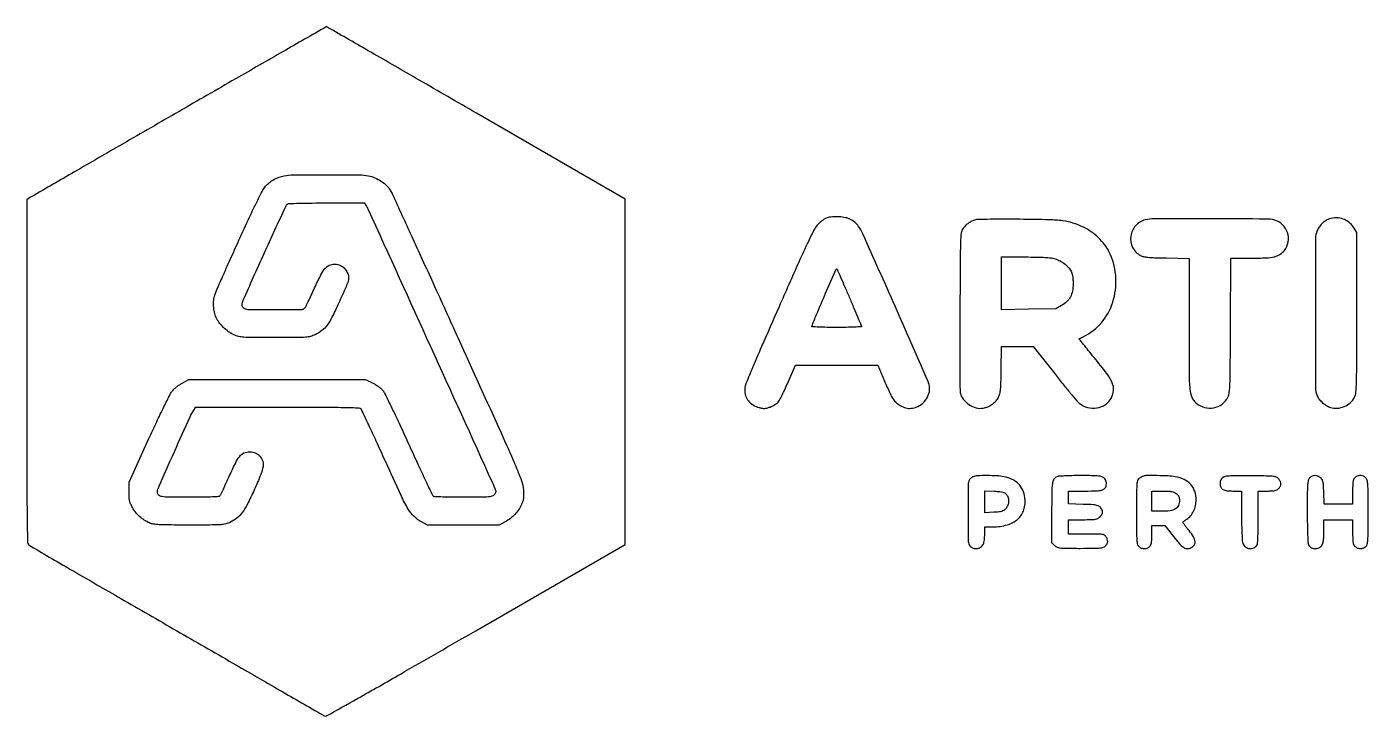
# Model space of a CAD drawing. Extents: x 117 to 2329, y 322 to 900.
# Drawn here: x 117 to 1240, y 322 to 900 of the extents above; entities that cross this region are included whole.
import ezdxf

# ---------------------------------------------------------------- set-up
doc = ezdxf.new("R2010")
doc.units = 0

msp = doc.modelspace()

# ---------------------------------------------------------------- linework, layer by layer
for points in [[(244.5, 828.922319, 0.000094), (197.181851, 801.581623, 0.000153), (156.970313, 778.320663, 0.000018), (121.086269, 757.546676, 0.013057), (119.25, 756.418514), (117, 754.953894), (117, 611.131935, 0.000218), (117.039058, 521.639424, 0.002792), (117.255636, 488.101162, 0.002164), (117.580069, 468.285431, 0.214165), (118.75, 465.817369, 0.045047), (120.256835, 464.750352, 0.000046), (155.823438, 444.1005, 0.000453), (195.600093, 421.059357, 0.000279), (242.5, 393.983602, -0.000026), (289.389213, 366.945607, -0.000042), (329.127963, 344.023614, -0.000003), (364.793626, 323.446706, -0.005173), (366.084554, 322.683997, 0.269859), (367.866991, 322.653995, 0.000526), (393.766153, 337.187958, 0.002304), (429.896345, 357.733058, 0.000485), (492.834554, 393.98834), (618, 466.251128), (618, 610.878861), (618, 755.506594), (493.354402, 827.503297, 0.000067), (445.51753, 855.125904, 0.000111), (405.145906, 878.418752, 0.000003), (368.581865, 899.503699, 0.039612), (368.104402, 899.730752, 0.224898), (367.626601, 899.693538, 0.000016), (331.546293, 879.02596, 0.00055), (291.70659, 856.145009, 0.000331)], [(403.10743, 774.979626, -0.056728), (408.387095, 773.342069, -0.043768), (413.676664, 770.441574, -0.044632), (418.24868, 766.757536, -0.069407), (421.366732, 762.779095, -0.023999), (423.143735, 759.350447, -0.000124), (439.053285, 724.653859, -0.000556), (457.117882, 685.115658, -0.000352), (478.086501, 639, -0.000273), (514.050332, 559.642773, -0.0047), (525.55178, 533.57747, -0.012777), (531.142161, 519.605504, -0.074503), (532.760948, 511.871147, -0.012686), (532.89193, 507.807125, -0.033014), (532.718993, 504.887157, -0.041044), (532.197997, 502.408833, -0.031817), (531.244727, 499.820342, -0.042755), (528.813881, 495.39105, -0.040869), (525.63223, 491.367519, -0.040875), (521.838992, 487.915646, -0.042797), (517.59002, 485.185778), (512.5, 482.5), (482.5, 482.5), (452.5, 482.5), (447.5, 485.160708, -0.070577), (441.253681, 489.714498, -0.065858), (436.349542, 495.924966, -0.025489), (430.385602, 507.217202, -0.002255), (416.931216, 536.520291, 0.000923), (409.576643, 552.651403, 0.001459), (403.204323, 566.453555, 0.000323), (397.566892, 578.550493, 0.064083), (396.853418, 579.676621, 0.215884), (395.275815, 580.444205, 0.002168), (382.505079, 580.741207, 0.004035), (363.307588, 580.949443, 0.000694), (326.900608, 581), (258.046106, 581), (256.585345, 578.75, 0.038105), (253.409912, 572.93268, 0.000841), (240.27348, 543.658404, 0.000335), (226.554484, 512.892466, 0.10508), (226, 510.283202, 0.219554), (227.092437, 507.915269, 0.138224), (229.908634, 506.618278, 0.036473), (236.142022, 506.093628, 0.002764), (253.077555, 506, 0.002398), (265.210196, 506.058194, 0.009755), (272.588287, 506.272967, 0.00883), (277.544955, 506.601926, 0.203711), (278.7722, 507.25, 0.057873), (279.391317, 508.221451, 0.001635), (281.539742, 512.685938, 0.003314), (284.018582, 517.97026, 0.00227), (286.765368, 524, -0.010986), (292.290439, 535.588816, -0.06996), (295.996618, 540.930743, -0.139466), (299.838859, 543.272788, -0.095163), (304.967559, 543.686618, -0.031763), (307.265731, 543.285623, -0.056331), (309.07074, 542.629211, -0.058345), (310.641267, 541.604971, -0.036799), (312.217559, 540.082539, -0.110076), (314.489917, 536.019563, -0.116131), (314.76139, 531.458352, -0.05435), (312.8315, 524.756333, -0.008299), (307.339569, 511.965459, -0.010406), (301.612419, 499.893331, -0.042811), (297.390691, 492.997424, -0.065846), (293.058576, 488.497676, -0.053927), (287.415375, 484.919263, -0.051773), (283.56848, 483.49792, -0.045102), (279.327842, 482.812158, -0.016328), (272.26375, 482.54694, -0.001218), (253, 482.5, -0.001642), (236.150466, 482.555318, -0.011364), (227.894251, 482.797237, -0.02294), (222.910659, 483.286656, -0.070356), (219.661802, 484.235825, -0.038039), (215.289693, 486.628665, -0.040465), (211.426148, 489.612928, -0.040916), (208.130783, 493.147204, -0.040717), (205.44896, 497.17645, -0.022016), (203.847897, 500.393067, -0.050881), (203.009717, 502.955388, -0.043027), (202.631322, 505.884525, -0.012081), (202.5468, 510.5), (202.593599, 518.5), (219.208819, 554.857359, -0.002635), (225.782477, 569.043576, -0.003749), (231.784284, 581.573786, -0.002117), (236.970847, 592.083677, -0.054495), (238.686903, 594.751882, -0.037308), (240.170356, 596.328358, -0.017127), (242.317116, 598.162237, -0.016853), (244.71894, 599.946795, -0.022342), (247.024884, 601.394523), (252.5, 604.5), (326.5, 604.5), (400.5, 604.5), (406.22959, 601.686437, -0.02582), (408.643797, 600.342053, -0.019307), (411.160522, 598.626417, -0.019636), (413.410395, 596.821094, -0.04151), (414.969932, 595.22031, -0.05799), (416.786158, 592.408604, -0.001883), (422.692144, 580.303292, -0.003594), (429.513013, 565.925253, -0.002487), (437.030448, 549.568103, 0.001591), (444.420538, 533.411797, 0.002552), (450.839751, 519.679985, 0.000478), (456.569974, 507.61322, 0.141014), (457.290107, 506.799542, 0.132996), (458.289232, 506.488624, 0.001567), (465.222504, 506.251997, 0.004608), (473.272478, 506.076765, 0.002978), (482.595012, 506.015313, 0.001548), (497.495673, 506.051985, 0.017395), (503.409797, 506.29072, 0.046381), (506.616444, 506.833996, 0.144674), (508.466294, 507.962755, 0.042986), (509.109079, 508.808923, 0.047245), (509.574668, 509.727079, 0.052729), (509.81015, 510.57951, 0.134021), (509.745149, 511.212755, 0.014385), (506.827656, 518.161464, 0.000026), (455.293468, 631.626093, 0.000011), (402.882583, 746.998178, 0.035381), (401.38939, 749.75), (399.953894, 752), (368.226947, 751.984687, 0.002402), (355.972898, 751.919915, 0.00377), (345.44214, 751.734256, 0.001058), (336.294185, 751.484604, 0.134807), (335.214382, 751.153657, 0.145557), (333.455159, 749.132883, 0.000284), (315.49688, 709.628323, 0.000375), (297.753877, 670.460311, 0.106549), (297, 666.962767, 0.088576), (297.142946, 666.162186, 0.057684), (297.568188, 665.322175, 0.055876), (298.194501, 664.571759, 0.068172), (298.934259, 664.035184, 0.122039), (303.20462, 662.951514, 0.002613), (324.99617, 662.942438, 0.001679), (347.395189, 663.125361, 0.220091), (349.817317, 664.27988, 0.058755), (350.461409, 665.27302, 0.001754), (352.638074, 669.728143, 0.00347), (355.150408, 675.00951, 0.002386), (357.928286, 681.02988, -0.009434), (363.26592, 692.181992, -0.057796), (366.759543, 697.505933, -0.11705), (370.203276, 700.07833, -0.102183), (374.615141, 700.995033, -0.073823), (378.120094, 700.479026, -0.079479), (381.22778, 698.969492, -0.07712), (383.781033, 696.519627, -0.064174), (385.66527, 693.258696, -0.081556), (386.418767, 690.083916, -0.091172), (386.069068, 686.962483, -0.030775), (384.264829, 682.094495, -0.002054), (378.185967, 668.50323, -0.01008), (372.480699, 656.535219, -0.043613), (368.354796, 649.838386, -0.067376), (364.091219, 645.475546, -0.051293), (358.422911, 641.922911, -0.051152), (354.587437, 640.500426, -0.045439), (350.386399, 639.813326, -0.016577), (343.416667, 639.547292, -0.00125), (324.5, 639.5, -0.001319), (305.844709, 639.5492, -0.015917), (298.673056, 639.815434, -0.041622), (294.290037, 640.487433, -0.047357), (290.27295, 641.863271, -0.053313), (285.924924, 644.417537, -0.035178), (281.516837, 648.191072, -0.035524), (277.766338, 652.454702, -0.063751), (275.441149, 656.486608, -0.047937), (274.090171, 660.85429, -0.035472), (273.417961, 665.868653, -0.035946), (273.465095, 670.8233, -0.056337), (274.285381, 675, -0.02638), (275.464107, 678.13889, -0.000873), (280.832386, 690.365555, -0.001661), (287.242453, 704.766268, -0.001155), (294.573345, 720.989122, -0.001991), (303.441217, 740.288682, -0.005759), (309.787896, 753.555301, -0.005733), (314.518603, 762.886849, -0.063597), (316.900422, 766.311539, -0.041599), (320.130766, 769.338664, -0.03986), (323.862158, 771.837609, -0.039514), (327.97595, 773.731461, -0.039304), (332.343746, 774.958584, -0.046781), (340.115611, 775.752707, -0.002008), (367.634181, 775.871431, -0.00207), (395.085137, 775.765926, -0.044889)], [(787.175888, 739.921761, 0.056687), (785.610776, 739.241043, 0.021615), (783.601567, 737.962455, 0.021076), (781.518637, 736.372098, 0.024225), (779.675888, 734.680408, 0.073401), (776.383427, 730.194287, 0.010831), (771.325538, 720.110854, 0.006094), (763.316422, 702.697083, 0.000793), (746.75, 665.330466, 0.000969), (732.073797, 631.910062, 0.00462), (723.902561, 612.722883, 0.004342), (718.750343, 599.996686, 0.094277), (718, 596.052601, 0.077922), (718.819441, 590.826427, 0.091224), (721.191792, 586.410702, 0.088935), (725.038065, 583.047812, 0.070085), (730.13982, 580.884192, 0.02112), (732.810441, 580.289994, 0.056946), (734.747549, 580.167938, 0.057156), (736.658172, 580.486146, 0.0214), (739.239148, 581.347229, 0.025276), (741.108479, 582.171619, 0.020104), (743.037652, 583.240849, 0.020533), (744.747998, 584.379489, 0.047082), (745.90794, 585.402006, 0.064831), (747.083805, 587.032795, 0.006536), (749.309215, 591.284992, 0.008108), (751.822861, 596.450739, 0.006369), (754.38435, 602.126841), (760.651477, 616.5), (794.995967, 616.5), (829.340456, 616.5), (835.126357, 603.047243, 0.00611), (839.770001, 592.603801, 0.041413), (842.543945, 587.683891, 0.076275), (845.344483, 584.668224, 0.05137), (849.313762, 582.138224, 0.021454), (851.932371, 580.962813, 0.050079), (853.995483, 580.371926, 0.053754), (856.044013, 580.22529, 0.028234), (858.589655, 580.461174, 0.102433), (864.429238, 582.612691, 0.088084), (869.301195, 586.997957, 0.090366), (872.273214, 592.679343, 0.116169), (872.686814, 598.542511, 0.063693), (870.917343, 604.51374, 0.000279), (843.903291, 665.684428, 0.000323), (816.985962, 726.437915, 0.05454), (813.370778, 732.655209, 0.054429), (810.248626, 736.044412, 0.065488), (806.643902, 738.441551, 0.061353), (802.347621, 739.929983, 0.040402), (797.154919, 740.60988, 0.015527), (794.363216, 740.6612, 0.014045), (791.478424, 740.543554, 0.014226), (788.901393, 740.29202, 0.042839)], [(911.122803, 738.054743, 0.048227), (908.195493, 737.005697, 0.043325), (905.409441, 735.384198, 0.041606), (902.841115, 733.234749, 0.037359), (900.561789, 730.615448, 0.135304), (899.26525, 727.29681, 0.017274), (898.73263, 719.582122, 0.007038), (898.436398, 704.99983, 0.000446), (898.207501, 662.177237, 0.000862), (898.138167, 636.767909, 0.001336), (898.174772, 614.83172, 0.00039), (898.27244, 595.757034, 0.043296), (898.506825, 593.228619, 0.121827), (900.847458, 588.007404, 0.080069), (905.703307, 583.509896, 0.079116), (911.793179, 580.721336, 0.113124), (917.706862, 580.447859, 0.058191), (921.638008, 581.643819, 0.052317), (925.34224, 583.745685, 0.05356), (928.444474, 586.508983, 0.068918), (930.593713, 589.660762, 0.059333), (931.61739, 592.533277, 0.032046), (932.215498, 596.245633, 0.016888), (932.571664, 601.992465, 0.003013), (932.809426, 612.75), (933.118852, 632), (946.382456, 632), (959.64606, 632), (977.279974, 609.625123, 0.002657), (984.25969, 600.865028, 0.003639), (990.64118, 593.059462, 0.002374), (996.074972, 586.573819, 0.042316), (998.002413, 584.651423, 0.109862), (1004.983613, 581.011071, 0.106281), (1012.937964, 580.612632, 0.110034), (1020.138249, 583.496068, 0.125391), (1025.031086, 589.060934, 0.100116), (1026.807589, 595.425956, 0.120084), (1025.780017, 601.543701, 0.061143), (1021.22772, 609.35669, 0.010487), (1010.53487, 622.834682, -0.00199), (1005.689341, 628.733618, -0.003321), (1001.663835, 633.741798, -0.000444), (998.140117, 638.193956, -0.414297), (998.168015, 638.431483, -0.04062), (998.429849, 638.605714, -0.000658), (999.978484, 639.461073, -0.001716), (1001.785025, 640.447713, -0.001138), (1003.865123, 641.568388, 0.108678), (1018.1845, 653.836631, 0.095167), (1026.879788, 671.559387, 0.091229), (1028.602022, 691.915074, 0.089968), (1022.988738, 711.658678, 0.052694), (1019.368217, 717.411199, 0.036005), (1014.162552, 723.123682, 0.035316), (1008.040206, 728.168472, 0.043355), (1001.658033, 731.924578, 0.03372), (992.825185, 735.43077, 0.046596), (984.502105, 737.2687, 0.024977), (972.757367, 738.14257, 0.003527), (948.5, 738.561559, 0.002431), (935.227857, 738.632619, 0.003513), (923.495448, 738.555967, 0.001838), (913.565379, 738.384815, 0.056766)], [(1053.364681, 738.047393, 0.154275), (1045.267786, 733.190618, 0.14853), (1041.282243, 724.487948, 0.148732), (1042.812865, 715.04793, 0.154755), (1049.328838, 708.234911, 0.073799), (1051.809601, 707.320145, 0.028037), (1055.466386, 706.767908, 0.015853), (1061.158301, 706.413858, 0.003233), (1071.25, 706.172085), (1090, 705.844171), (1090, 649.889967, 0.001134), (1090.092526, 609.109506, 0.02123), (1090.695536, 596.286845, 0.075889), (1092.349249, 589.556405, 0.120293), (1095.838622, 584.789245, 0.107571), (1102.871715, 581.08124, 0.113224), (1110.674188, 580.726904, 0.116073), (1117.704254, 583.792563, 0.117436), (1122.593713, 589.660762, 0.089839), (1123.734181, 593.602072, 0.01652), (1124.261725, 601.187477, 0.007216), (1124.563321, 614.915294, 0.000631), (1124.781808, 649.75), (1125.063616, 706), (1142.281808, 706.021962, 0.009722), (1154.652483, 706.278301, 0.047683), (1161.570876, 707.221207, 0.084857), (1166.132052, 709.149948, 0.083925), (1169.813548, 712.490094, 0.123384), (1173.011108, 719.631324, 0.123987), (1172.455023, 727.42253, 0.123837), (1168.273302, 734.027896, 0.122908), (1161.453076, 737.891347, 0.066807), (1155.044773, 738.777407, 0.000634), (1107.664803, 738.905926, 0.000718), (1060.622185, 738.906263, 0.058248)], [(1207.604322, 738.96157, 0.074173), (1204.732729, 737.613741, 0.042766), (1201.738898, 735.230166, 0.042107), (1199.121565, 732.298171, 0.060145), (1197.376839, 729.282119, 0.100724), (1195.942001, 722.329973, 0.000667), (1195.853134, 660.018495, 0.00068), (1195.932006, 597.764607, 0.098606), (1197.364026, 590.67119, 0.068573), (1199.100554, 587.725748, 0.046817), (1201.790318, 584.913884, 0.045497), (1205.062293, 582.562684, 0.053397), (1208.539775, 580.986873, 0.101065), (1214.10696, 580.330676, 0.081205), (1219.967782, 581.803331, 0.080369), (1225.10796, 585.088046, 0.095517), (1228.593713, 589.660762, 0.094708), (1229.74951, 593.804487, 0.014072), (1230.228585, 602.503187, 0.006224), (1230.458277, 618.422256, 0.000495), (1230.5, 660.573238), (1230.5, 727.646476), (1227.68386, 731.901742, 0.078792), (1223.82945, 736.107065, 0.083583), (1218.936106, 738.811348, 0.082664), (1213.379922, 739.783076, 0.074878)], [(805.559652, 673.338989, -0.000064), (809.39412, 664.208516, -0.000102), (812.677939, 656.381947, -0.000021), (815.565768, 649.494422, -0.004699), (815.833333, 648.838989, -0.514834), (815.613845, 648.49859, -0.001737), (809.851042, 648.246453, -0.006345), (803.093629, 648.060175, -0.003717), (795, 648, -0.003859), (786.906381, 648.06246, -0.006586), (780.148958, 648.255811, -0.001862), (774.397029, 648.517701, -0.510213), (774.166667, 648.870844, -0.008839), (778.172281, 658.805948, -0.001718), (785.777901, 676.578697, -0.000119), (794.465827, 696.676108, -0.299101), (794.95883, 697, -0.294947), (795.329073, 696.760786, -0.000582), (798.345267, 690.049578, -0.00365), (801.700876, 682.410913, -0.002222)], [(977.832592, 705.457074, -0.051455), (982.19693, 703.655474, -0.046308), (986.270269, 700.946623, -0.048409), (989.57822, 697.699273, -0.075674), (991.648956, 694.297742, -0.048814), (992.16973, 692.603596, -0.016357), (992.603131, 690.04764, -0.0161), (992.900745, 687.170098, -0.017718), (993, 684.369976, -0.049382), (992.414693, 678.458137, -0.074645), (990.661891, 673.601843, -0.077702), (987.624925, 669.610962, -0.058514), (983.223422, 666.276578), (978.5, 663.5), (955.75, 663.182402), (933, 662.864804), (933, 684.932402), (933, 707), (952.818499, 707, -0.003825), (962.723406, 706.924234, -0.011577), (969.462046, 706.664997, -0.016707), (974.306378, 706.203318, -0.040083)], [(909.315372, 522.99302, 0.051227), (908.40092, 522.510681, 0.033962), (907.459525, 521.786616, 0.034118), (906.63226, 520.94878, 0.054916), (906.065372, 520.122148, 0.121528), (905.067503, 516.206444, 0.001914), (904.978668, 493, 0.001914), (905.067503, 469.793556, 0.121528), (906.065372, 465.877852, 0.156269), (908.503472, 463.516689, 0.13079), (912.049183, 462.800769, 0.127375), (915.553578, 463.939793, 0.144909), (917.862164, 466.596828, 0.056843), (918.30148, 467.949812, 0.016639), (918.665761, 470.109209, 0.016484), (918.916353, 472.58479, 0.016981), (919, 475.047053), (919, 481), (925.818499, 481, 0.068313), (937.887462, 482.656669, 0.116567), (946.748673, 487.554273, 0.133729), (951.717884, 495.342617, 0.105272), (952.64351, 505.346514, 0.07846), (950.849897, 511.725253, 0.088072), (947.219651, 516.959383, 0.084756), (941.880108, 520.768098, 0.066513), (935.11351, 522.992919, 0.03341), (929.194036, 523.694886, 0.01281), (920.903786, 523.907341, 0.009961), (912.825609, 523.74643, 0.086005)], [(979.315372, 522.99302, 0.169178), (976.927934, 520.90669, 0.093881), (975.659407, 517.205721, 0.032584), (975.108783, 510.146996, 0.003176), (975, 493.020287), (975, 467.909091), (977.454545, 465.454545, 0.088804), (979.518794, 464.017157, 0.079527), (982.034467, 463.314439, 0.026579), (986.462197, 463.046112, 0.001846), (998.954545, 463, 0.002175), (1010.553496, 463.050467, 0.021515), (1015.421824, 463.302506, 0.05531), (1018.165283, 463.873659, 0.117951), (1020, 465, 0.069596), (1021.371997, 466.818208, 0.113111), (1021.908319, 468.667996, 0.107977), (1021.595615, 470.628305, 0.059497), (1020.443296, 472.777494, 0.118741), (1019.01245, 474.041097, 0.088515), (1016.999971, 474.686774, 0.030861), (1013.350723, 474.95067, 0.002622), (1003.943296, 475), (989, 475), (989, 481), (989, 487), (1001.045455, 487, 0.003917), (1008.596166, 487.059152, 0.038886), (1011.748797, 487.354465, 0.089066), (1013.738063, 488.077886, 0.064826), (1015.607558, 489.516649, 0.031906), (1016.757233, 490.823224, 0.071854), (1017.404889, 491.969338, 0.089731), (1017.620854, 493.080846, 0.076183), (1017.45478, 494.266649, 0.088192), (1016.014289, 497.122593, 0.149284), (1013.869456, 498.690826, 0.068763), (1010.033721, 499.458984, 0.008438), (1001.467106, 499.831557), (989, 500.163113), (989, 505.581557), (989, 511), (1002.777494, 511, 0.009834), (1013.376635, 511.208484, 0.080785), (1018.095345, 512.167738, 0.205936), (1020.239329, 514.238251, 0.120664), (1020.804701, 517.822025, 0.136915), (1019.573732, 521.134145, 0.170595), (1016.889569, 522.9898, 0.061024), (1011.40568, 523.790891, 0.006505), (998.5, 523.921872, 0.004768), (991.828752, 523.839161, 0.006611), (985.852015, 523.628956, 0.00429), (980.853819, 523.343959, 0.079536)], [(1051, 523.290565, 0.037571), (1050.301608, 522.972415, 0.016473), (1049.426563, 522.453218, 0.016194), (1048.529848, 521.838645, 0.020859), (1047.75, 521.214525, 0.169443), (1046.748614, 519.459297, 0.030213), (1046.280672, 515.653883, 0.013974), (1046.047859, 508.8091, 0.001514), (1046, 493, 0.001349), (1046.044834, 476.378897, 0.015897), (1046.285096, 469.920673, 0.042563), (1046.824285, 466.448347, 0.15014), (1047.966864, 464.529988, 0.054287), (1048.907548, 463.848295, 0.036132), (1050.109804, 463.272871, 0.036272), (1051.37374, 462.879602, 0.057347), (1052.5, 462.75, 0.102422), (1055.605897, 463.392972, 0.162539), (1057.610204, 465.188555, 0.102625), (1058.693271, 468.529628, 0.027243), (1059, 474.154988), (1059, 482), (1064.314993, 482), (1069.629987, 482), (1076.881928, 472.943015, 0.011822), (1082.012748, 466.836782, 0.06086), (1085.30888, 463.906126, 0.120095), (1088.066671, 462.848656, 0.122524), (1090.979648, 463.190211, 0.127848), (1094.070817, 465.373163, 0.194419), (1095.084427, 468.456947, 0.119775), (1093.783954, 472.58926, 0.037709), (1090, 477.904277, -0.006412), (1088.086814, 480.264101, -0.009557), (1086.480065, 482.380685, -0.005137), (1085.186402, 484.193046, -0.166036), (1085.03852, 484.706193, -0.185444), (1085.221593, 485.121475, -0.019703), (1086.009097, 485.854319, -0.022204), (1087.05563, 486.676072, -0.016069), (1088.28852, 487.5, 0.085254), (1091.310221, 490.188368, 0.056228), (1093.791227, 494.134461, 0.053726), (1095.434983, 498.757965, 0.05972), (1095.978038, 503.46189, 0.078932), (1094.78644, 510.757701, 0.103458), (1091.406596, 516.58456, 0.100022), (1085.871794, 520.702139, 0.06959), (1078.411238, 523.020392, 0.029369), (1072.457152, 523.639435, 0.008755), (1063.3192, 523.889564, 0.005772), (1054.156664, 523.87409, 0.084983)], [(1119.5, 522.835723, 0.040365), (1117.785454, 521.642331, 0.087931), (1116.748461, 520.427621, 0.089178), (1116.200531, 518.941984, 0.042414), (1116.015313, 516.904988, 0.114742), (1116.640236, 514.143929, 0.156227), (1118.389579, 512.307141, 0.097279), (1121.60144, 511.292862, 0.027991), (1126.828741, 511), (1134, 511), (1134, 490.649223, 0.004427), (1134.073944, 482.298574, 0.00701), (1134.300971, 475.145832, 0.005568), (1134.628595, 469.392572, 0.066952), (1135.072538, 467.221761, 0.144437), (1137.238205, 464.203057, 0.138061), (1140.734238, 462.777425, 0.142864), (1144.369813, 463.405219, 0.157431), (1146.934628, 465.877852, 0.106663), (1147.401698, 467.509045, 0.005289), (1147.714573, 473.112935, 0.007541), (1147.931443, 480.312517, 0.003758), (1148, 489.434259), (1148, 511), (1155.5, 511, 0.010148), (1159.52702, 511.081745, 0.04175), (1161.945833, 511.383333, 0.068768), (1163.616805, 511.983488, 0.075961), (1165, 513, 0.075282), (1166.408686, 514.911428, 0.118997), (1166.905959, 516.875654, 0.111895), (1166.462639, 518.937482, 0.061464), (1165.090145, 521.139216, 0.118708), (1163.281866, 522.526147, 0.076072), (1160.716821, 523.22535, 0.023944), (1155.944741, 523.542641, 0.001626), (1142.340145, 523.75026, 0.003386), (1132.719726, 523.800632, 0.009621), (1126.016053, 523.661325, 0.009387), (1121.246013, 523.380559, 0.112929)], [(1191, 522, 0.135003), (1189.842032, 519.963488, 0.044401), (1189.288365, 516.530147, 0.016391), (1189.045406, 510.19995, 0.001396), (1189, 493.934259, 0.00296), (1189.066318, 482.733255, 0.006528), (1189.279311, 474.180333, 0.004255), (1189.585765, 467.589567, 0.109541), (1190.065372, 465.877852, 0.156269), (1192.503472, 463.516689, 0.13079), (1196.049183, 462.800769, 0.127375), (1199.553578, 463.939793, 0.144909), (1201.862164, 466.596828, 0.069829), (1202.304698, 468.090169, 0.012404), (1202.665761, 470.990459, 0.013204), (1202.916512, 474.436288, 0.011559), (1203, 478.047053), (1203, 487), (1215, 487), (1227, 487), (1227, 476.654988, 0.00558), (1227.065464, 470.788737, 0.034638), (1227.340547, 467.792943, 0.071222), (1227.922258, 465.932338, 0.097813), (1228.966864, 464.529988, 0.054287), (1229.907548, 463.848295, 0.036132), (1231.109804, 463.272871, 0.036272), (1232.37374, 462.879602, 0.057347), (1233.5, 462.75, 0.057347), (1234.62626, 462.879602, 0.036272), (1235.890196, 463.272871, 0.036132), (1237.092452, 463.848295, 0.054287), (1238.033136, 464.529988, 0.150462), (1239.176342, 466.452157, 0.04234), (1239.715107, 469.940556, 0.015814), (1239.955237, 476.431378, 0.001338), (1240, 493.154988, 0.001341), (1239.954984, 509.939473, 0.015967), (1239.712749, 516.431624, 0.043329), (1239.16107, 519.943223, 0.136582), (1238, 522, 0.086637), (1236.058561, 523.364308, 0.097622), (1233.848988, 523.916956, 0.093372), (1231.51637, 523.59836, 0.072393), (1229.222506, 522.443296, 0.096877), (1227.992822, 521.166573, 0.097898), (1227.34047, 519.525239, 0.041116), (1227.059147, 516.747909, 0.004691), (1227, 510.443296), (1227, 500), (1215.093707, 500), (1203.187415, 500), (1202.843707, 510.089825, 0.005557), (1202.573556, 516.067071, 0.041371), (1202.179881, 518.881505, 0.087697), (1201.446903, 520.631642, 0.079907), (1200.139216, 522.089825, 0.075149), (1197.803399, 523.459253, 0.09783), (1195.371999, 523.914794, 0.102928), (1193.04373, 523.406449, 0.09158)], [(937.097959, 508.127353, -0.095678), (938.536183, 505.430201, -0.085361), (938.944448, 502.277957, -0.083203), (938.275206, 499.099656, -0.084401), (936.60799, 496.33065, -0.049984), (934.990949, 494.79205, -0.088764), (933.367712, 493.939543, -0.054495), (931.049236, 493.47524, -0.009578), (926.60799, 493.165586), (919, 492.7814), (919, 501.996585), (919, 511.21177), (927.097959, 510.844022, -0.008516), (931.677722, 510.55781, -0.046488), (934.120825, 510.132508, -0.083892), (935.729846, 509.389399, -0.07265)], [(1079.365141, 508.92742, -0.044633), (1080.608619, 507.755636, -0.071049), (1081.413096, 506.538411, -0.069607), (1081.854833, 505.126207, -0.041065), (1082, 503.361678, -0.093761), (1081.143556, 498.834682, -0.165932), (1078.713488, 495.966057, -0.107573), (1074.156142, 494.431549, -0.027623), (1066.350777, 494), (1059, 494), (1059, 502.5), (1059, 511), (1067.865141, 511, -0.008258), (1072.728371, 510.919677, -0.036336), (1075.579712, 510.617249, -0.060145), (1077.586216, 509.999958, -0.062058)]]:
    msp.add_lwpolyline(points, format="xyb", close=True)

doc.saveas('drawing.dxf')
